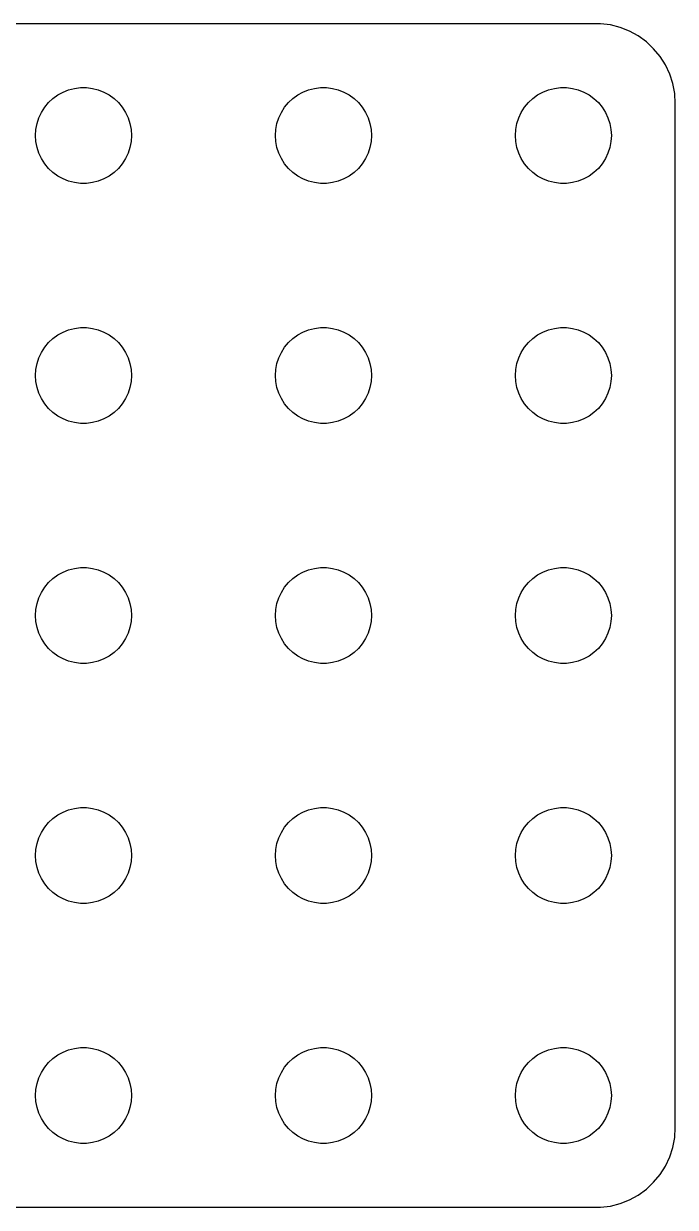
# Model space of a CAD drawing. Header units: metres. Extents: x -37 to 37, y 47 to 205.
# Drawn here: x -3.7 to 37, y 47 to 121 of the extents above; entities that cross this region are included whole.
import ezdxf

# ---------------------------------------------------------------- set-up
doc = ezdxf.new("R2010")
doc.units = ezdxf.units.M

msp = doc.modelspace()

# ---------------------------------------------------------------- linework, layer by layer
for p, q in [((32.3139, 120.99), (-32.3139, 120.99)), ((32.9369, 120.911), (32.3139, 120.99)), ((33.5451, 120.755), (32.9369, 120.911)), ((34.1289, 120.524), (33.5451, 120.755)), ((34.6791, 120.222), (34.1289, 120.524)), ((35.1871, 119.853), (34.6791, 120.222)), ((35.6448, 119.423), (35.1871, 119.853)), ((36.0451, 118.939), (35.6448, 119.423)), ((36.3815, 118.409), (36.0451, 118.939)), ((36.6489, 117.841), (36.3815, 118.409)), ((36.8429, 117.243), (36.6489, 117.841)), ((-0.92705, 116.853), (-0.56213, 116.947)), ((-0.56213, 116.947), (-0.18837, 116.994)), ((-0.18837, 116.994), (0.18837, 116.994)), ((0.18837, 116.994), (0.56213, 116.947)), ((0.56213, 116.947), (0.92705, 116.853)), ((14.0729, 116.853), (14.4379, 116.947)), ((14.4379, 116.947), (14.8116, 116.994)), ((14.8116, 116.994), (15.1884, 116.994)), ((15.1884, 116.994), (15.5621, 116.947)), ((15.5621, 116.947), (15.927, 116.853)), ((29.0729, 116.853), (29.4379, 116.947)), ((29.4379, 116.947), (29.8116, 116.994)), ((29.8116, 116.994), (30.1884, 116.994)), ((30.1884, 116.994), (30.5621, 116.947)), ((30.5621, 116.947), (30.927, 116.853)), ((36.9606, 116.627), (36.8429, 117.243)), ((-2.1869, 116.054), (-1.91226, 116.312)), ((-1.91226, 116.312), (-1.60747, 116.533)), ((-1.60747, 116.533), (-1.27733, 116.714)), ((-1.27733, 116.714), (-0.92705, 116.853)), ((0.92705, 116.853), (1.27733, 116.714)), ((1.27733, 116.714), (1.60747, 116.533)), ((1.60747, 116.533), (1.91226, 116.312)), ((1.91226, 116.312), (2.1869, 116.054)), ((12.8131, 116.054), (13.0877, 116.312)), ((13.0877, 116.312), (13.3925, 116.533)), ((13.3925, 116.533), (13.7227, 116.714)), ((13.7227, 116.714), (14.0729, 116.853)), ((15.927, 116.853), (16.2773, 116.714)), ((16.2773, 116.714), (16.6075, 116.533)), ((16.6075, 116.533), (16.9123, 116.312)), ((16.9123, 116.312), (17.1869, 116.054)), ((27.8131, 116.054), (28.0877, 116.312)), ((28.0877, 116.312), (28.3925, 116.533)), ((28.3925, 116.533), (28.7227, 116.714)), ((28.7227, 116.714), (29.0729, 116.853)), ((30.927, 116.853), (31.2773, 116.714)), ((31.2773, 116.714), (31.6075, 116.533)), ((31.6075, 116.533), (31.9123, 116.312)), ((31.9123, 116.312), (32.1869, 116.054)), ((37, 116), (36.9606, 116.627)), ((-2.78932, 115.104), (-2.62891, 115.445)), ((-2.62891, 115.445), (-2.42705, 115.763)), ((-2.42705, 115.763), (-2.1869, 116.054)), ((2.1869, 116.054), (2.42705, 115.763)), ((2.42705, 115.763), (2.62891, 115.445)), ((2.62891, 115.445), (2.78932, 115.104)), ((12.2107, 115.104), (12.3711, 115.445)), ((12.3711, 115.445), (12.5729, 115.763)), ((12.5729, 115.763), (12.8131, 116.054)), ((17.1869, 116.054), (17.427, 115.763)), ((17.427, 115.763), (17.6289, 115.445)), ((17.6289, 115.445), (17.7893, 115.104)), ((27.2107, 115.104), (27.3711, 115.445)), ((27.3711, 115.445), (27.5729, 115.763)), ((27.5729, 115.763), (27.8131, 116.054)), ((32.1869, 116.054), (32.427, 115.763)), ((32.427, 115.763), (32.6289, 115.445)), ((32.6289, 115.445), (32.7893, 115.104)), ((37, 52), (37, 116)), ((-2.97633, 114.376), (-2.90575, 114.746)), ((-2.90575, 114.746), (-2.78932, 115.104)), ((2.78932, 115.104), (2.90575, 114.746)), ((2.90575, 114.746), (2.97633, 114.376)), ((12.0237, 114.376), (12.0942, 114.746)), ((12.0942, 114.746), (12.2107, 115.104)), ((17.7893, 115.104), (17.9057, 114.746)), ((17.9057, 114.746), (17.9763, 114.376)), ((27.0237, 114.376), (27.0942, 114.746)), ((27.0942, 114.746), (27.2107, 115.104)), ((32.7893, 115.104), (32.9057, 114.746)), ((32.9057, 114.746), (32.9763, 114.376)), ((-3, 114), (-2.97633, 114.376)), ((-2.97633, 113.624), (-3, 114)), ((2.97633, 114.376), (3, 114)), ((3, 114), (2.97633, 113.624)), ((12, 114), (12.0237, 114.376)), ((12.0237, 113.624), (12, 114)), ((17.9763, 114.376), (18, 114)), ((18, 114), (17.9763, 113.624)), ((27, 114), (27.0237, 114.376)), ((27.0237, 113.624), (27, 114)), ((32.9763, 114.376), (33, 114)), ((33, 114), (32.9763, 113.624)), ((-2.90575, 113.254), (-2.97633, 113.624)), ((-2.78932, 112.896), (-2.90575, 113.254)), ((2.90575, 113.254), (2.78932, 112.896)), ((2.97633, 113.624), (2.90575, 113.254)), ((12.0942, 113.254), (12.0237, 113.624)), ((12.2107, 112.896), (12.0942, 113.254)), ((17.9057, 113.254), (17.7893, 112.896)), ((17.9763, 113.624), (17.9057, 113.254)), ((27.0942, 113.254), (27.0237, 113.624)), ((27.2107, 112.896), (27.0942, 113.254)), ((32.9057, 113.254), (32.7893, 112.896)), ((32.9763, 113.624), (32.9057, 113.254)), ((-2.62891, 112.555), (-2.78932, 112.896)), ((-2.42705, 112.237), (-2.62891, 112.555)), ((2.62891, 112.555), (2.42705, 112.237)), ((2.78932, 112.896), (2.62891, 112.555)), ((12.3711, 112.555), (12.2107, 112.896)), ((12.5729, 112.237), (12.3711, 112.555)), ((17.6289, 112.555), (17.427, 112.237)), ((17.7893, 112.896), (17.6289, 112.555)), ((27.3711, 112.555), (27.2107, 112.896)), ((27.5729, 112.237), (27.3711, 112.555)), ((32.6289, 112.555), (32.427, 112.237)), ((32.7893, 112.896), (32.6289, 112.555)), ((-2.1869, 111.946), (-2.42705, 112.237)), ((-1.91226, 111.688), (-2.1869, 111.946)), ((2.1869, 111.946), (1.91226, 111.688)), ((2.42705, 112.237), (2.1869, 111.946)), ((12.8131, 111.946), (12.5729, 112.237)), ((13.0877, 111.688), (12.8131, 111.946)), ((17.1869, 111.946), (16.9123, 111.688)), ((17.427, 112.237), (17.1869, 111.946)), ((27.8131, 111.946), (27.5729, 112.237)), ((28.0877, 111.688), (27.8131, 111.946)), ((32.1869, 111.946), (31.9123, 111.688)), ((32.427, 112.237), (32.1869, 111.946)), ((-1.60747, 111.467), (-1.91226, 111.688)), ((-1.27733, 111.286), (-1.60747, 111.467)), ((-0.92705, 111.147), (-1.27733, 111.286)), ((-0.56213, 111.053), (-0.92705, 111.147)), ((-0.18837, 111.006), (-0.56213, 111.053)), ((0.18837, 111.006), (-0.18837, 111.006)), ((0.56213, 111.053), (0.18837, 111.006)), ((0.92705, 111.147), (0.56213, 111.053)), ((1.27733, 111.286), (0.92705, 111.147)), ((1.60747, 111.467), (1.27733, 111.286)), ((1.91226, 111.688), (1.60747, 111.467)), ((13.3925, 111.467), (13.0877, 111.688)), ((13.7227, 111.286), (13.3925, 111.467)), ((14.0729, 111.147), (13.7227, 111.286)), ((14.4379, 111.053), (14.0729, 111.147)), ((14.8116, 111.006), (14.4379, 111.053)), ((15.1884, 111.006), (14.8116, 111.006)), ((15.5621, 111.053), (15.1884, 111.006)), ((15.927, 111.147), (15.5621, 111.053)), ((16.2773, 111.286), (15.927, 111.147)), ((16.6075, 111.467), (16.2773, 111.286)), ((16.9123, 111.688), (16.6075, 111.467)), ((28.3925, 111.467), (28.0877, 111.688)), ((28.7227, 111.286), (28.3925, 111.467)), ((29.0729, 111.147), (28.7227, 111.286)), ((29.4379, 111.053), (29.0729, 111.147)), ((29.8116, 111.006), (29.4379, 111.053)), ((30.1884, 111.006), (29.8116, 111.006)), ((30.5621, 111.053), (30.1884, 111.006)), ((30.927, 111.147), (30.5621, 111.053)), ((31.2773, 111.286), (30.927, 111.147)), ((31.6075, 111.467), (31.2773, 111.286)), ((31.9123, 111.688), (31.6075, 111.467)), ((-1.91226, 101.312), (-1.60747, 101.533)), ((-1.60747, 101.533), (-1.27733, 101.714)), ((-1.27733, 101.714), (-0.92705, 101.853)), ((-0.92705, 101.853), (-0.56213, 101.947)), ((-0.56213, 101.947), (-0.18837, 101.994)), ((-0.18837, 101.994), (0.18837, 101.994)), ((0.18837, 101.994), (0.56213, 101.947)), ((0.56213, 101.947), (0.92705, 101.853)), ((0.92705, 101.853), (1.27733, 101.714)), ((1.27733, 101.714), (1.60747, 101.533)), ((1.60747, 101.533), (1.91226, 101.312)), ((13.0877, 101.312), (13.3925, 101.533)), ((13.3925, 101.533), (13.7227, 101.714)), ((13.7227, 101.714), (14.0729, 101.853)), ((14.0729, 101.853), (14.4379, 101.947)), ((14.4379, 101.947), (14.8116, 101.994)), ((14.8116, 101.994), (15.1884, 101.994)), ((15.1884, 101.994), (15.5621, 101.947)), ((15.5621, 101.947), (15.927, 101.853)), ((15.927, 101.853), (16.2773, 101.714)), ((16.2773, 101.714), (16.6075, 101.533)), ((16.6075, 101.533), (16.9123, 101.312)), ((28.0877, 101.312), (28.3925, 101.533)), ((28.3925, 101.533), (28.7227, 101.714)), ((28.7227, 101.714), (29.0729, 101.853)), ((29.0729, 101.853), (29.4379, 101.947)), ((29.4379, 101.947), (29.8116, 101.994)), ((29.8116, 101.994), (30.1884, 101.994)), ((30.1884, 101.994), (30.5621, 101.947)), ((30.5621, 101.947), (30.927, 101.853)), ((30.927, 101.853), (31.2773, 101.714)), ((31.2773, 101.714), (31.6075, 101.533)), ((31.6075, 101.533), (31.9123, 101.312)), ((-2.62891, 100.445), (-2.42705, 100.763)), ((-2.42705, 100.763), (-2.1869, 101.054)), ((-2.1869, 101.054), (-1.91226, 101.312)), ((1.91226, 101.312), (2.1869, 101.054)), ((2.1869, 101.054), (2.42705, 100.763)), ((2.42705, 100.763), (2.62891, 100.445)), ((12.3711, 100.445), (12.5729, 100.763)), ((12.5729, 100.763), (12.8131, 101.054)), ((12.8131, 101.054), (13.0877, 101.312)), ((16.9123, 101.312), (17.1869, 101.054)), ((17.1869, 101.054), (17.427, 100.763)), ((17.427, 100.763), (17.6289, 100.445)), ((27.3711, 100.445), (27.5729, 100.763)), ((27.5729, 100.763), (27.8131, 101.054)), ((27.8131, 101.054), (28.0877, 101.312)), ((31.9123, 101.312), (32.1869, 101.054)), ((32.1869, 101.054), (32.427, 100.763)), ((32.427, 100.763), (32.6289, 100.445)), ((-2.90575, 99.7461), (-2.78932, 100.104)), ((-2.78932, 100.104), (-2.62891, 100.445)), ((2.62891, 100.445), (2.78932, 100.104)), ((2.78932, 100.104), (2.90575, 99.7461)), ((12.0942, 99.7461), (12.2107, 100.104)), ((12.2107, 100.104), (12.3711, 100.445)), ((17.6289, 100.445), (17.7893, 100.104)), ((17.7893, 100.104), (17.9057, 99.7461)), ((27.0942, 99.7461), (27.2107, 100.104)), ((27.2107, 100.104), (27.3711, 100.445)), ((32.6289, 100.445), (32.7893, 100.104)), ((32.7893, 100.104), (32.9057, 99.7461)), ((-3, 99), (-2.97633, 99.376)), ((-2.97633, 99.376), (-2.90575, 99.7461)), ((2.90575, 99.7461), (2.97633, 99.376)), ((2.97633, 99.376), (3, 99)), ((12, 99), (12.0237, 99.376)), ((12.0237, 99.376), (12.0942, 99.7461)), ((17.9057, 99.7461), (17.9763, 99.376)), ((17.9763, 99.376), (18, 99)), ((27, 99), (27.0237, 99.376)), ((27.0237, 99.376), (27.0942, 99.7461)), ((32.9057, 99.7461), (32.9763, 99.376)), ((32.9763, 99.376), (33, 99)), ((-2.97633, 98.624), (-3, 99)), ((-2.90575, 98.2539), (-2.97633, 98.624)), ((2.97633, 98.624), (2.90575, 98.2539)), ((3, 99), (2.97633, 98.624)), ((12.0237, 98.624), (12, 99)), ((12.0942, 98.2539), (12.0237, 98.624)), ((17.9763, 98.624), (17.9057, 98.2539)), ((18, 99), (17.9763, 98.624)), ((27.0237, 98.624), (27, 99)), ((27.0942, 98.2539), (27.0237, 98.624)), ((32.9763, 98.624), (32.9057, 98.2539)), ((33, 99), (32.9763, 98.624)), ((-2.78932, 97.8956), (-2.90575, 98.2539)), ((-2.62891, 97.5547), (-2.78932, 97.8956)), ((2.78932, 97.8956), (2.62891, 97.5547)), ((2.90575, 98.2539), (2.78932, 97.8956)), ((12.2107, 97.8956), (12.0942, 98.2539)), ((12.3711, 97.5547), (12.2107, 97.8956)), ((17.7893, 97.8956), (17.6289, 97.5547)), ((17.9057, 98.2539), (17.7893, 97.8956)), ((27.2107, 97.8956), (27.0942, 98.2539)), ((27.3711, 97.5547), (27.2107, 97.8956)), ((32.7893, 97.8956), (32.6289, 97.5547)), ((32.9057, 98.2539), (32.7893, 97.8956)), ((-2.42705, 97.2366), (-2.62891, 97.5547)), ((-2.1869, 96.9464), (-2.42705, 97.2366)), ((-1.91226, 96.6884), (-2.1869, 96.9464)), ((2.1869, 96.9464), (1.91226, 96.6884)), ((2.42705, 97.2366), (2.1869, 96.9464)), ((2.62891, 97.5547), (2.42705, 97.2366)), ((12.5729, 97.2366), (12.3711, 97.5547)), ((12.8131, 96.9464), (12.5729, 97.2366)), ((13.0877, 96.6884), (12.8131, 96.9464)), ((17.1869, 96.9464), (16.9123, 96.6884)), ((17.427, 97.2366), (17.1869, 96.9464)), ((17.6289, 97.5547), (17.427, 97.2366)), ((27.5729, 97.2366), (27.3711, 97.5547)), ((27.8131, 96.9464), (27.5729, 97.2366)), ((28.0877, 96.6884), (27.8131, 96.9464)), ((32.1869, 96.9464), (31.9123, 96.6884)), ((32.427, 97.2366), (32.1869, 96.9464)), ((32.6289, 97.5547), (32.427, 97.2366)), ((-1.60747, 96.467), (-1.91226, 96.6884)), ((-1.27733, 96.2855), (-1.60747, 96.467)), ((-0.92705, 96.1468), (-1.27733, 96.2855)), ((1.27733, 96.2855), (0.92705, 96.1468)), ((1.60747, 96.467), (1.27733, 96.2855)), ((1.91226, 96.6884), (1.60747, 96.467)), ((13.3925, 96.467), (13.0877, 96.6884)), ((13.7227, 96.2855), (13.3925, 96.467)), ((14.0729, 96.1468), (13.7227, 96.2855)), ((16.2773, 96.2855), (15.927, 96.1468)), ((16.6075, 96.467), (16.2773, 96.2855)), ((16.9123, 96.6884), (16.6075, 96.467)), ((28.3925, 96.467), (28.0877, 96.6884)), ((28.7227, 96.2855), (28.3925, 96.467)), ((29.0729, 96.1468), (28.7227, 96.2855)), ((31.2773, 96.2855), (30.927, 96.1468)), ((31.6075, 96.467), (31.2773, 96.2855)), ((31.9123, 96.6884), (31.6075, 96.467)), ((-0.56213, 96.0531), (-0.92705, 96.1468)), ((-0.18837, 96.0059), (-0.56213, 96.0531)), ((0.18837, 96.0059), (-0.18837, 96.0059)), ((0.56213, 96.0531), (0.18837, 96.0059)), ((0.92705, 96.1468), (0.56213, 96.0531)), ((14.4379, 96.0531), (14.0729, 96.1468)), ((14.8116, 96.0059), (14.4379, 96.0531)), ((15.1884, 96.0059), (14.8116, 96.0059)), ((15.5621, 96.0531), (15.1884, 96.0059)), ((15.927, 96.1468), (15.5621, 96.0531)), ((29.4379, 96.0531), (29.0729, 96.1468)), ((29.8116, 96.0059), (29.4379, 96.0531)), ((30.1884, 96.0059), (29.8116, 96.0059)), ((30.5621, 96.0531), (30.1884, 96.0059)), ((30.927, 96.1468), (30.5621, 96.0531)), ((-1.60747, 86.533), (-1.27733, 86.7145)), ((-1.27733, 86.7145), (-0.92705, 86.8532)), ((-0.92705, 86.8532), (-0.56213, 86.9469)), ((-0.56213, 86.9469), (-0.18837, 86.9941)), ((-0.18837, 86.9941), (0.18837, 86.9941)), ((0.18837, 86.9941), (0.56213, 86.9469)), ((0.56213, 86.9469), (0.92705, 86.8532)), ((0.92705, 86.8532), (1.27733, 86.7145)), ((1.27733, 86.7145), (1.60747, 86.533)), ((13.3925, 86.533), (13.7227, 86.7145)), ((13.7227, 86.7145), (14.0729, 86.8532)), ((14.0729, 86.8532), (14.4379, 86.9469)), ((14.4379, 86.9469), (14.8116, 86.9941)), ((14.8116, 86.9941), (15.1884, 86.9941)), ((15.1884, 86.9941), (15.5621, 86.9469)), ((15.5621, 86.9469), (15.927, 86.8532)), ((15.927, 86.8532), (16.2773, 86.7145)), ((16.2773, 86.7145), (16.6075, 86.533)), ((28.3925, 86.533), (28.7227, 86.7145)), ((28.7227, 86.7145), (29.0729, 86.8532)), ((29.0729, 86.8532), (29.4379, 86.9469)), ((29.4379, 86.9469), (29.8116, 86.9941)), ((29.8116, 86.9941), (30.1884, 86.9941)), ((30.1884, 86.9941), (30.5621, 86.9469)), ((30.5621, 86.9469), (30.927, 86.8532)), ((30.927, 86.8532), (31.2773, 86.7145)), ((31.2773, 86.7145), (31.6075, 86.533)), ((-2.42705, 85.7634), (-2.1869, 86.0536)), ((-2.1869, 86.0536), (-1.91226, 86.3115)), ((-1.91226, 86.3115), (-1.60747, 86.533)), ((1.60747, 86.533), (1.91226, 86.3115)), ((1.91226, 86.3115), (2.1869, 86.0536)), ((2.1869, 86.0536), (2.42705, 85.7634)), ((12.5729, 85.7634), (12.8131, 86.0536)), ((12.8131, 86.0536), (13.0877, 86.3115)), ((13.0877, 86.3115), (13.3925, 86.533)), ((16.6075, 86.533), (16.9123, 86.3115)), ((16.9123, 86.3115), (17.1869, 86.0536)), ((17.1869, 86.0536), (17.427, 85.7634)), ((27.5729, 85.7634), (27.8131, 86.0536)), ((27.8131, 86.0536), (28.0877, 86.3115)), ((28.0877, 86.3115), (28.3925, 86.533)), ((31.6075, 86.533), (31.9123, 86.3115)), ((31.9123, 86.3115), (32.1869, 86.0536)), ((32.1869, 86.0536), (32.427, 85.7634)), ((-2.90575, 84.7461), (-2.78932, 85.1044)), ((-2.78932, 85.1044), (-2.62891, 85.4453)), ((-2.62891, 85.4453), (-2.42705, 85.7634)), ((2.42705, 85.7634), (2.62891, 85.4453)), ((2.62891, 85.4453), (2.78932, 85.1044)), ((2.78932, 85.1044), (2.90575, 84.7461)), ((12.0942, 84.7461), (12.2107, 85.1044)), ((12.2107, 85.1044), (12.3711, 85.4453)), ((12.3711, 85.4453), (12.5729, 85.7634)), ((17.427, 85.7634), (17.6289, 85.4453)), ((17.6289, 85.4453), (17.7893, 85.1044)), ((17.7893, 85.1044), (17.9057, 84.7461)), ((27.0942, 84.7461), (27.2107, 85.1044)), ((27.2107, 85.1044), (27.3711, 85.4453)), ((27.3711, 85.4453), (27.5729, 85.7634)), ((32.427, 85.7634), (32.6289, 85.4453)), ((32.6289, 85.4453), (32.7893, 85.1044)), ((32.7893, 85.1044), (32.9057, 84.7461)), ((-3, 84), (-2.97633, 84.376)), ((-2.97633, 84.376), (-2.90575, 84.7461)), ((2.90575, 84.7461), (2.97633, 84.376)), ((2.97633, 84.376), (3, 84)), ((12, 84), (12.0237, 84.376)), ((12.0237, 84.376), (12.0942, 84.7461)), ((17.9057, 84.7461), (17.9763, 84.376)), ((17.9763, 84.376), (18, 84)), ((27, 84), (27.0237, 84.376)), ((27.0237, 84.376), (27.0942, 84.7461)), ((32.9057, 84.7461), (32.9763, 84.376)), ((32.9763, 84.376), (33, 84)), ((-2.97633, 83.624), (-3, 84)), ((-2.90575, 83.2539), (-2.97633, 83.624)), ((2.97633, 83.624), (2.90575, 83.2539)), ((3, 84), (2.97633, 83.624)), ((12.0237, 83.624), (12, 84)), ((12.0942, 83.2539), (12.0237, 83.624)), ((17.9763, 83.624), (17.9057, 83.2539)), ((18, 84), (17.9763, 83.624)), ((27.0237, 83.624), (27, 84)), ((27.0942, 83.2539), (27.0237, 83.624)), ((32.9763, 83.624), (32.9057, 83.2539)), ((33, 84), (32.9763, 83.624)), ((-2.78932, 82.8956), (-2.90575, 83.2539)), ((-2.62891, 82.5547), (-2.78932, 82.8956)), ((2.78932, 82.8956), (2.62891, 82.5547)), ((2.90575, 83.2539), (2.78932, 82.8956)), ((12.2107, 82.8956), (12.0942, 83.2539)), ((12.3711, 82.5547), (12.2107, 82.8956)), ((17.7893, 82.8956), (17.6289, 82.5547)), ((17.9057, 83.2539), (17.7893, 82.8956)), ((27.2107, 82.8956), (27.0942, 83.2539)), ((27.3711, 82.5547), (27.2107, 82.8956)), ((32.7893, 82.8956), (32.6289, 82.5547)), ((32.9057, 83.2539), (32.7893, 82.8956)), ((-2.42705, 82.2366), (-2.62891, 82.5547)), ((-2.1869, 81.9464), (-2.42705, 82.2366)), ((2.42705, 82.2366), (2.1869, 81.9464)), ((2.62891, 82.5547), (2.42705, 82.2366)), ((12.5729, 82.2366), (12.3711, 82.5547)), ((12.8131, 81.9464), (12.5729, 82.2366)), ((17.427, 82.2366), (17.1869, 81.9464)), ((17.6289, 82.5547), (17.427, 82.2366)), ((27.5729, 82.2366), (27.3711, 82.5547)), ((27.8131, 81.9464), (27.5729, 82.2366)), ((32.427, 82.2366), (32.1869, 81.9464)), ((32.6289, 82.5547), (32.427, 82.2366)), ((-1.91226, 81.6885), (-2.1869, 81.9464)), ((-1.60747, 81.467), (-1.91226, 81.6885)), ((-1.27733, 81.2855), (-1.60747, 81.467)), ((1.60747, 81.467), (1.27733, 81.2855)), ((1.91226, 81.6885), (1.60747, 81.467)), ((2.1869, 81.9464), (1.91226, 81.6885)), ((13.0877, 81.6885), (12.8131, 81.9464)), ((13.3925, 81.467), (13.0877, 81.6885)), ((13.7227, 81.2855), (13.3925, 81.467)), ((16.6075, 81.467), (16.2773, 81.2855)), ((16.9123, 81.6885), (16.6075, 81.467)), ((17.1869, 81.9464), (16.9123, 81.6885)), ((28.0877, 81.6885), (27.8131, 81.9464)), ((28.3925, 81.467), (28.0877, 81.6885)), ((28.7227, 81.2855), (28.3925, 81.467)), ((31.6075, 81.467), (31.2773, 81.2855)), ((31.9123, 81.6885), (31.6075, 81.467)), ((32.1869, 81.9464), (31.9123, 81.6885)), ((-0.92705, 81.1468), (-1.27733, 81.2855)), ((-0.56213, 81.0531), (-0.92705, 81.1468)), ((-0.18837, 81.0059), (-0.56213, 81.0531)), ((0.18837, 81.0059), (-0.18837, 81.0059)), ((0.56213, 81.0531), (0.18837, 81.0059)), ((0.92705, 81.1468), (0.56213, 81.0531)), ((1.27733, 81.2855), (0.92705, 81.1468)), ((14.0729, 81.1468), (13.7227, 81.2855)), ((14.4379, 81.0531), (14.0729, 81.1468)), ((14.8116, 81.0059), (14.4379, 81.0531)), ((15.1884, 81.0059), (14.8116, 81.0059)), ((15.5621, 81.0531), (15.1884, 81.0059)), ((15.927, 81.1468), (15.5621, 81.0531)), ((16.2773, 81.2855), (15.927, 81.1468)), ((29.0729, 81.1468), (28.7227, 81.2855)), ((29.4379, 81.0531), (29.0729, 81.1468)), ((29.8116, 81.0059), (29.4379, 81.0531)), ((30.1884, 81.0059), (29.8116, 81.0059)), ((30.5621, 81.0531), (30.1884, 81.0059)), ((30.927, 81.1468), (30.5621, 81.0531)), ((31.2773, 81.2855), (30.927, 81.1468)), ((-1.27733, 71.7145), (-0.92705, 71.8532)), ((-0.92705, 71.8532), (-0.56213, 71.9469)), ((-0.56213, 71.9469), (-0.18837, 71.9941)), ((-0.18837, 71.9941), (0.18837, 71.9941)), ((0.18837, 71.9941), (0.56213, 71.9469)), ((0.56213, 71.9469), (0.92705, 71.8532)), ((0.92705, 71.8532), (1.27733, 71.7145)), ((13.7227, 71.7145), (14.0729, 71.8532)), ((14.0729, 71.8532), (14.4379, 71.9469)), ((14.4379, 71.9469), (14.8116, 71.9941)), ((14.8116, 71.9941), (15.1884, 71.9941)), ((15.1884, 71.9941), (15.5621, 71.9469)), ((15.5621, 71.9469), (15.927, 71.8532)), ((15.927, 71.8532), (16.2773, 71.7145)), ((28.7227, 71.7145), (29.0729, 71.8532)), ((29.0729, 71.8532), (29.4379, 71.9469)), ((29.4379, 71.9469), (29.8116, 71.9941)), ((29.8116, 71.9941), (30.1884, 71.9941)), ((30.1884, 71.9941), (30.5621, 71.9469)), ((30.5621, 71.9469), (30.927, 71.8532)), ((30.927, 71.8532), (31.2773, 71.7145)), ((-2.42705, 70.7634), (-2.1869, 71.0536)), ((-2.1869, 71.0536), (-1.91226, 71.3116)), ((-1.91226, 71.3116), (-1.60747, 71.533)), ((-1.60747, 71.533), (-1.27733, 71.7145)), ((1.27733, 71.7145), (1.60747, 71.533)), ((1.60747, 71.533), (1.91226, 71.3116)), ((1.91226, 71.3116), (2.1869, 71.0536)), ((2.1869, 71.0536), (2.42705, 70.7634)), ((12.5729, 70.7634), (12.8131, 71.0536)), ((12.8131, 71.0536), (13.0877, 71.3116)), ((13.0877, 71.3116), (13.3925, 71.533)), ((13.3925, 71.533), (13.7227, 71.7145)), ((16.2773, 71.7145), (16.6075, 71.533)), ((16.6075, 71.533), (16.9123, 71.3116)), ((16.9123, 71.3116), (17.1869, 71.0536)), ((17.1869, 71.0536), (17.427, 70.7634)), ((27.5729, 70.7634), (27.8131, 71.0536)), ((27.8131, 71.0536), (28.0877, 71.3116)), ((28.0877, 71.3116), (28.3925, 71.533)), ((28.3925, 71.533), (28.7227, 71.7145)), ((31.2773, 71.7145), (31.6075, 71.533)), ((31.6075, 71.533), (31.9123, 71.3116)), ((31.9123, 71.3116), (32.1869, 71.0536)), ((32.1869, 71.0536), (32.427, 70.7634)), ((-2.78932, 70.1044), (-2.62891, 70.4453)), ((-2.62891, 70.4453), (-2.42705, 70.7634)), ((2.42705, 70.7634), (2.62891, 70.4453)), ((2.62891, 70.4453), (2.78932, 70.1044)), ((12.2107, 70.1044), (12.3711, 70.4453)), ((12.3711, 70.4453), (12.5729, 70.7634)), ((17.427, 70.7634), (17.6289, 70.4453)), ((17.6289, 70.4453), (17.7893, 70.1044)), ((27.2107, 70.1044), (27.3711, 70.4453)), ((27.3711, 70.4453), (27.5729, 70.7634)), ((32.427, 70.7634), (32.6289, 70.4453)), ((32.6289, 70.4453), (32.7893, 70.1044)), ((-2.97633, 69.376), (-2.90575, 69.7461)), ((-2.90575, 69.7461), (-2.78932, 70.1044)), ((2.78932, 70.1044), (2.90575, 69.7461)), ((2.90575, 69.7461), (2.97633, 69.376)), ((12.0237, 69.376), (12.0942, 69.7461)), ((12.0942, 69.7461), (12.2107, 70.1044)), ((17.7893, 70.1044), (17.9057, 69.7461)), ((17.9057, 69.7461), (17.9763, 69.376)), ((27.0237, 69.376), (27.0942, 69.7461)), ((27.0942, 69.7461), (27.2107, 70.1044)), ((32.7893, 70.1044), (32.9057, 69.7461)), ((32.9057, 69.7461), (32.9763, 69.376)), ((-3, 69), (-2.97633, 69.376)), ((-2.97633, 68.624), (-3, 69)), ((2.97633, 69.376), (3, 69)), ((3, 69), (2.97633, 68.624)), ((12, 69), (12.0237, 69.376)), ((12.0237, 68.624), (12, 69)), ((17.9763, 69.376), (18, 69)), ((18, 69), (17.9763, 68.624)), ((27, 69), (27.0237, 69.376)), ((27.0237, 68.624), (27, 69)), ((32.9763, 69.376), (33, 69)), ((33, 69), (32.9763, 68.624)), ((-2.90575, 68.2539), (-2.97633, 68.624)), ((-2.78932, 67.8956), (-2.90575, 68.2539)), ((2.90575, 68.2539), (2.78932, 67.8956)), ((2.97633, 68.624), (2.90575, 68.2539)), ((12.0942, 68.2539), (12.0237, 68.624)), ((12.2107, 67.8956), (12.0942, 68.2539)), ((17.9057, 68.2539), (17.7893, 67.8956)), ((17.9763, 68.624), (17.9057, 68.2539)), ((27.0942, 68.2539), (27.0237, 68.624)), ((27.2107, 67.8956), (27.0942, 68.2539)), ((32.9057, 68.2539), (32.7893, 67.8956)), ((32.9763, 68.624), (32.9057, 68.2539)), ((-2.62891, 67.5547), (-2.78932, 67.8956)), ((-2.42705, 67.2366), (-2.62891, 67.5547)), ((2.62891, 67.5547), (2.42705, 67.2366)), ((2.78932, 67.8956), (2.62891, 67.5547)), ((12.3711, 67.5547), (12.2107, 67.8956)), ((12.5729, 67.2366), (12.3711, 67.5547)), ((17.6289, 67.5547), (17.427, 67.2366)), ((17.7893, 67.8956), (17.6289, 67.5547)), ((27.3711, 67.5547), (27.2107, 67.8956)), ((27.5729, 67.2366), (27.3711, 67.5547)), ((32.6289, 67.5547), (32.427, 67.2366)), ((32.7893, 67.8956), (32.6289, 67.5547)), ((-2.1869, 66.9464), (-2.42705, 67.2366)), ((-1.91226, 66.6885), (-2.1869, 66.9464)), ((-1.60747, 66.467), (-1.91226, 66.6885)), ((1.91226, 66.6885), (1.60747, 66.467)), ((2.1869, 66.9464), (1.91226, 66.6885)), ((2.42705, 67.2366), (2.1869, 66.9464)), ((12.8131, 66.9464), (12.5729, 67.2366)), ((13.0877, 66.6885), (12.8131, 66.9464)), ((13.3925, 66.467), (13.0877, 66.6885)), ((16.9123, 66.6885), (16.6075, 66.467)), ((17.1869, 66.9464), (16.9123, 66.6885)), ((17.427, 67.2366), (17.1869, 66.9464)), ((27.8131, 66.9464), (27.5729, 67.2366)), ((28.0877, 66.6885), (27.8131, 66.9464)), ((28.3925, 66.467), (28.0877, 66.6885)), ((31.9123, 66.6885), (31.6075, 66.467)), ((32.1869, 66.9464), (31.9123, 66.6885)), ((32.427, 67.2366), (32.1869, 66.9464)), ((-1.27733, 66.2855), (-1.60747, 66.467)), ((-0.92705, 66.1468), (-1.27733, 66.2855)), ((-0.56213, 66.0531), (-0.92705, 66.1468)), ((-0.18837, 66.0059), (-0.56213, 66.0531)), ((0.18837, 66.0059), (-0.18837, 66.0059)), ((0.56213, 66.0531), (0.18837, 66.0059)), ((0.92705, 66.1468), (0.56213, 66.0531)), ((1.27733, 66.2855), (0.92705, 66.1468)), ((1.60747, 66.467), (1.27733, 66.2855)), ((13.7227, 66.2855), (13.3925, 66.467)), ((14.0729, 66.1468), (13.7227, 66.2855)), ((14.4379, 66.0531), (14.0729, 66.1468)), ((14.8116, 66.0059), (14.4379, 66.0531)), ((15.1884, 66.0059), (14.8116, 66.0059)), ((15.5621, 66.0531), (15.1884, 66.0059)), ((15.927, 66.1468), (15.5621, 66.0531)), ((16.2773, 66.2855), (15.927, 66.1468)), ((16.6075, 66.467), (16.2773, 66.2855)), ((28.7227, 66.2855), (28.3925, 66.467)), ((29.0729, 66.1468), (28.7227, 66.2855)), ((29.4379, 66.0531), (29.0729, 66.1468)), ((29.8116, 66.0059), (29.4379, 66.0531)), ((30.1884, 66.0059), (29.8116, 66.0059)), ((30.5621, 66.0531), (30.1884, 66.0059)), ((30.927, 66.1468), (30.5621, 66.0531)), ((31.2773, 66.2855), (30.927, 66.1468)), ((31.6075, 66.467), (31.2773, 66.2855)), ((-0.56213, 56.9469), (-0.18837, 56.9941)), ((-0.18837, 56.9941), (0.18837, 56.9941)), ((0.18837, 56.9941), (0.56213, 56.9469)), ((14.4379, 56.9469), (14.8116, 56.9941)), ((14.8116, 56.9941), (15.1884, 56.9941)), ((15.1884, 56.9941), (15.5621, 56.9469)), ((29.4379, 56.9469), (29.8116, 56.9941)), ((29.8116, 56.9941), (30.1884, 56.9941)), ((30.1884, 56.9941), (30.5621, 56.9469)), ((-2.1869, 56.0536), (-1.91226, 56.3116)), ((-1.91226, 56.3116), (-1.60747, 56.533)), ((-1.60747, 56.533), (-1.27733, 56.7145)), ((-1.27733, 56.7145), (-0.92705, 56.8532)), ((-0.92705, 56.8532), (-0.56213, 56.9469)), ((0.56213, 56.9469), (0.92705, 56.8532)), ((0.92705, 56.8532), (1.27733, 56.7145)), ((1.27733, 56.7145), (1.60747, 56.533)), ((1.60747, 56.533), (1.91226, 56.3116)), ((1.91226, 56.3116), (2.1869, 56.0536)), ((12.8131, 56.0536), (13.0877, 56.3116)), ((13.0877, 56.3116), (13.3925, 56.533)), ((13.3925, 56.533), (13.7227, 56.7145)), ((13.7227, 56.7145), (14.0729, 56.8532)), ((14.0729, 56.8532), (14.4379, 56.9469)), ((15.5621, 56.9469), (15.927, 56.8532)), ((15.927, 56.8532), (16.2773, 56.7145)), ((16.2773, 56.7145), (16.6075, 56.533)), ((16.6075, 56.533), (16.9123, 56.3116)), ((16.9123, 56.3116), (17.1869, 56.0536)), ((27.8131, 56.0536), (28.0877, 56.3116)), ((28.0877, 56.3116), (28.3925, 56.533)), ((28.3925, 56.533), (28.7227, 56.7145)), ((28.7227, 56.7145), (29.0729, 56.8532)), ((29.0729, 56.8532), (29.4379, 56.9469)), ((30.5621, 56.9469), (30.927, 56.8532)), ((30.927, 56.8532), (31.2773, 56.7145)), ((31.2773, 56.7145), (31.6075, 56.533)), ((31.6075, 56.533), (31.9123, 56.3116)), ((31.9123, 56.3116), (32.1869, 56.0536)), ((-2.62891, 55.4453), (-2.42705, 55.7634)), ((-2.42705, 55.7634), (-2.1869, 56.0536)), ((2.1869, 56.0536), (2.42705, 55.7634)), ((2.42705, 55.7634), (2.62891, 55.4453)), ((12.3711, 55.4453), (12.5729, 55.7634)), ((12.5729, 55.7634), (12.8131, 56.0536)), ((17.1869, 56.0536), (17.427, 55.7634)), ((17.427, 55.7634), (17.6289, 55.4453)), ((27.3711, 55.4453), (27.5729, 55.7634)), ((27.5729, 55.7634), (27.8131, 56.0536)), ((32.1869, 56.0536), (32.427, 55.7634)), ((32.427, 55.7634), (32.6289, 55.4453)), ((-2.97633, 54.376), (-2.90575, 54.7461)), ((-2.90575, 54.7461), (-2.78932, 55.1044)), ((-2.78932, 55.1044), (-2.62891, 55.4453)), ((2.62891, 55.4453), (2.78932, 55.1044)), ((2.78932, 55.1044), (2.90575, 54.7461)), ((2.90575, 54.7461), (2.97633, 54.376)), ((12.0237, 54.376), (12.0942, 54.7461)), ((12.0942, 54.7461), (12.2107, 55.1044)), ((12.2107, 55.1044), (12.3711, 55.4453)), ((17.6289, 55.4453), (17.7893, 55.1044)), ((17.7893, 55.1044), (17.9057, 54.7461)), ((17.9057, 54.7461), (17.9763, 54.376)), ((27.0237, 54.376), (27.0942, 54.7461)), ((27.0942, 54.7461), (27.2107, 55.1044)), ((27.2107, 55.1044), (27.3711, 55.4453)), ((32.6289, 55.4453), (32.7893, 55.1044)), ((32.7893, 55.1044), (32.9057, 54.7461)), ((32.9057, 54.7461), (32.9763, 54.376)), ((-3, 54), (-2.97633, 54.376)), ((2.97633, 54.376), (3, 54)), ((12, 54), (12.0237, 54.376)), ((17.9763, 54.376), (18, 54)), ((27, 54), (27.0237, 54.376)), ((32.9763, 54.376), (33, 54)), ((-2.97633, 53.624), (-3, 54)), ((-2.90575, 53.2539), (-2.97633, 53.624)), ((2.97633, 53.624), (2.90575, 53.2539)), ((3, 54), (2.97633, 53.624)), ((12.0237, 53.624), (12, 54)), ((12.0942, 53.2539), (12.0237, 53.624)), ((17.9763, 53.624), (17.9057, 53.2539)), ((18, 54), (17.9763, 53.624)), ((27.0237, 53.624), (27, 54)), ((27.0942, 53.2539), (27.0237, 53.624)), ((32.9763, 53.624), (32.9057, 53.2539)), ((33, 54), (32.9763, 53.624)), ((-2.78932, 52.8956), (-2.90575, 53.2539)), ((-2.62891, 52.5547), (-2.78932, 52.8956)), ((-2.42705, 52.2366), (-2.62891, 52.5547)), ((2.62891, 52.5547), (2.42705, 52.2366)), ((2.78932, 52.8956), (2.62891, 52.5547)), ((2.90575, 53.2539), (2.78932, 52.8956)), ((12.2107, 52.8956), (12.0942, 53.2539)), ((12.3711, 52.5547), (12.2107, 52.8956)), ((12.5729, 52.2366), (12.3711, 52.5547)), ((17.6289, 52.5547), (17.427, 52.2366)), ((17.7893, 52.8956), (17.6289, 52.5547)), ((17.9057, 53.2539), (17.7893, 52.8956)), ((27.2107, 52.8956), (27.0942, 53.2539)), ((27.3711, 52.5547), (27.2107, 52.8956)), ((27.5729, 52.2366), (27.3711, 52.5547)), ((32.6289, 52.5547), (32.427, 52.2366)), ((32.7893, 52.8956), (32.6289, 52.5547)), ((32.9057, 53.2539), (32.7893, 52.8956)), ((-2.1869, 51.9464), (-2.42705, 52.2366)), ((-1.91226, 51.6885), (-2.1869, 51.9464)), ((2.1869, 51.9464), (1.91226, 51.6885)), ((2.42705, 52.2366), (2.1869, 51.9464)), ((12.8131, 51.9464), (12.5729, 52.2366)), ((13.0877, 51.6885), (12.8131, 51.9464)), ((17.1869, 51.9464), (16.9123, 51.6885)), ((17.427, 52.2366), (17.1869, 51.9464)), ((27.8131, 51.9464), (27.5729, 52.2366)), ((28.0877, 51.6885), (27.8131, 51.9464)), ((32.1869, 51.9464), (31.9123, 51.6885)), ((32.427, 52.2366), (32.1869, 51.9464)), ((36.9606, 51.3733), (37, 52)), ((-1.60747, 51.467), (-1.91226, 51.6885)), ((-1.27733, 51.2855), (-1.60747, 51.467)), ((-0.92705, 51.1468), (-1.27733, 51.2855)), ((-0.56213, 51.0531), (-0.92705, 51.1468)), ((-0.18837, 51.0059), (-0.56213, 51.0531)), ((0.56213, 51.0531), (0.18837, 51.0059)), ((0.92705, 51.1468), (0.56213, 51.0531)), ((1.27733, 51.2855), (0.92705, 51.1468)), ((1.60747, 51.467), (1.27733, 51.2855)), ((1.91226, 51.6885), (1.60747, 51.467)), ((13.3925, 51.467), (13.0877, 51.6885)), ((13.7227, 51.2855), (13.3925, 51.467)), ((14.0729, 51.1468), (13.7227, 51.2855)), ((14.4379, 51.0531), (14.0729, 51.1468)), ((14.8116, 51.0059), (14.4379, 51.0531)), ((15.5621, 51.0531), (15.1884, 51.0059)), ((15.927, 51.1468), (15.5621, 51.0531)), ((16.2773, 51.2855), (15.927, 51.1468)), ((16.6075, 51.467), (16.2773, 51.2855)), ((16.9123, 51.6885), (16.6075, 51.467)), ((28.3925, 51.467), (28.0877, 51.6885)), ((28.7227, 51.2855), (28.3925, 51.467)), ((29.0729, 51.1468), (28.7227, 51.2855)), ((29.4379, 51.0531), (29.0729, 51.1468)), ((29.8116, 51.0059), (29.4379, 51.0531)), ((30.5621, 51.0531), (30.1884, 51.0059)), ((30.927, 51.1468), (30.5621, 51.0531)), ((31.2773, 51.2855), (30.927, 51.1468)), ((31.6075, 51.467), (31.2773, 51.2855)), ((31.9123, 51.6885), (31.6075, 51.467)), ((36.8429, 50.7566), (36.9606, 51.3733)), ((0.18837, 51.0059), (-0.18837, 51.0059)), ((15.1884, 51.0059), (14.8116, 51.0059)), ((30.1884, 51.0059), (29.8116, 51.0059)), ((36.6489, 50.1594), (36.8429, 50.7566)), ((36.0451, 49.0611), (36.3815, 49.5912)), ((36.3815, 49.5912), (36.6489, 50.1594)), ((35.6448, 48.5773), (36.0451, 49.0611)), ((34.6791, 47.7784), (35.1871, 48.1474)), ((35.1871, 48.1474), (35.6448, 48.5773)), ((33.5451, 47.2447), (34.1289, 47.4759)), ((34.1289, 47.4759), (34.6791, 47.7784)), ((-32.3139, 47.0099), (32.3139, 47.0099)), ((32.3139, 47.0099), (32.9369, 47.0886)), ((32.9369, 47.0886), (33.5451, 47.2447))]:
    msp.add_line(p, q)

doc.saveas('drawing.dxf')
